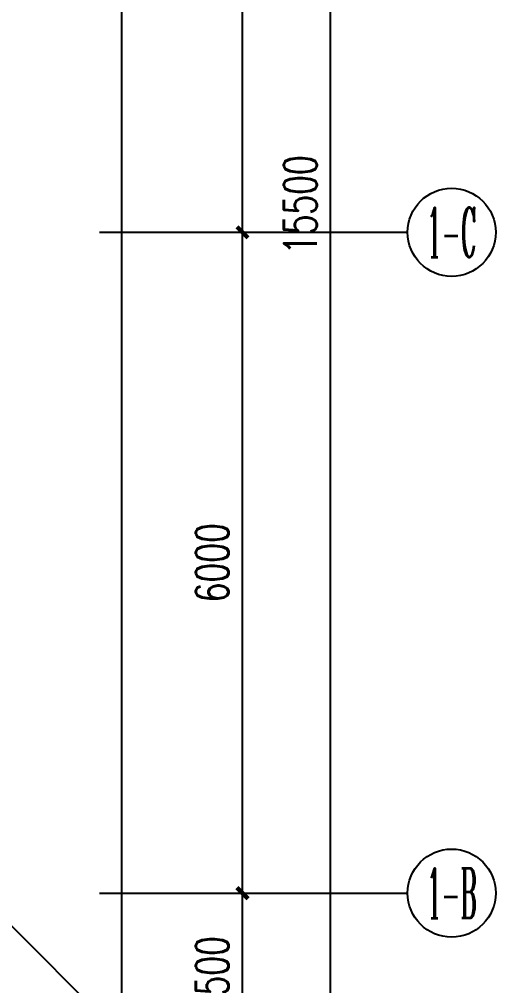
# Model space of a CAD drawing. Extents: x -6243262 to 3079315, y -2914302 to 172723.
# Drawn here: x -2005434 to -2001106, y -719242 to -710468 of the extents above; entities that cross this region are included whole.
import ezdxf
from ezdxf.enums import TextEntityAlignment as Align

# ---------------------------------------------------------------- set-up
doc = ezdxf.new("R2010")
doc.units = 0
doc.header["$LTSCALE"] = 1000
doc.layers.add('AXIS', color=3, linetype='Continuous')
doc.layers.add('AXIS_TEXT', color=7, linetype='Continuous')
doc.styles.add('_TCH_AXIS', font='COMPLEX', dxfattribs={"bigfont": 'GBCBIG'})
doc.styles.add('_TCH_DIM_T3', font='SIMPLEX', dxfattribs={"width": 0.7058823529411765, "bigfont": 'GBCBIG'})
doc.styles.add('COMPLEX', font='COMPLEX')
doc.dimstyles.new('_TCH_ARCH&&100', dxfattribs={"dimtxt": 297.5, "dimasz": 100, "dimexe": 250, "dimexo": 300, "dimgap": 126.25, "dimtad": 1, "dimdec": 0, "dimzin": 0, "dimdsep": 46, "dimtxsty": '_TCH_DIM_T3', "dimblk": 'ARCHTICK', "dimcen": 0.09, "dimclrt": 7, "dimazin": 2, "dimtfac": 1, "dimtdec": 0, "dimtix": 1, "dimtmove": 2, "dimatfit": 3, "dimfxl": 0, "dimtolj": 1, "dimtzin": 0, "dimarcsym": 0})

# ---------------------------------------------------------------- blocks, each defined once
blk = doc.blocks.new('_AXISO')
at = {"color": 0}
blk.add_circle((0, 0), 0.5, dxfattribs=at)
at = {"layer": 'AXIS_TEXT', "color": 0, "style": 'COMPLEX', "width": 1.041666666666667}
blk.add_attdef('A', text='', height=0.56, dxfattribs=at).set_placement((-0.25, -0.28), (0.25, -0.28), align=Align.FIT)
blk = doc.blocks.new('_ArchTick')
at = {"color": 0, "linetype": 'ByBlock', "const_width": 0.4}
blk.add_lwpolyline([(-0.5, -0.5), (0.5, 0.5)], dxfattribs=at)
blk = doc.blocks.new('*D76')
at = {"layer": 'AXIS', "color": 0, "lineweight": -2, "transparency": 16777216}
for p, q in [((1339095.123365386, -771452.192366922), (1341145.123365386, -771452.192366922)), ((1340895.123365386, -786952.1923669206), (1340895.123365386, -771452.192366922)), ((1339095.123365386, -786952.1923669206), (1341145.123365386, -786952.1923669206))]:
    blk.add_line(p, q, dxfattribs=at)
at = {"layer": 'Defpoints', "color": 0, "transparency": 16777216}
for p in [(1338795.123365386, -771452.192366922), (1340895.123365386, -771452.192366922), (1338795.123365386, -786952.1923669206)]:
    blk.add_point(p, dxfattribs=at)
at = {"layer": 'AXIS', "color": 0, "lineweight": -2, "transparency": 16777216, "xscale": 100, "yscale": 100, "zscale": 100}
for p, rotation in [((1340895.123365386, -771452.192366922), 90), ((1340895.123365386, -786952.1923669206), 270)]:
    blk.add_blockref('_ArchTick', p, dxfattribs=dict(at, rotation=rotation))
at = {"layer": 'AXIS', "color": 7, "transparency": 16777216, "insert": (1340620.123365387, -779202.1923669211), "char_height": 297.5, "attachment_point": 5, "rotation": 90, "style": '_TCH_DIM_T3'}
blk.add_mtext('\\A1;15500', dxfattribs=at)
blk = doc.blocks.new('*D77')
at = {"layer": 'AXIS', "color": 0, "lineweight": -2, "transparency": 16777216}
for p, q in [((1339095.123365386, -785452.1923669287), (1340345.123365386, -785452.1923669287)), ((1340095.123365386, -786952.1923669206), (1340095.123365386, -785452.1923669287)), ((1339095.123365386, -786952.1923669206), (1340345.123365386, -786952.1923669206))]:
    blk.add_line(p, q, dxfattribs=at)
at = {"layer": 'Defpoints', "color": 0, "transparency": 16777216}
for p in [(1338795.123365386, -785452.1923669287), (1340095.123365386, -785452.1923669287), (1338795.123365386, -786952.1923669206)]:
    blk.add_point(p, dxfattribs=at)
at = {"layer": 'AXIS', "color": 0, "lineweight": -2, "transparency": 16777216, "xscale": 100, "yscale": 100, "zscale": 100}
for p, rotation in [((1340095.123365386, -785452.1923669287), 90), ((1340095.123365386, -786952.1923669206), 270)]:
    blk.add_blockref('_ArchTick', p, dxfattribs=dict(at, rotation=rotation))
at = {"layer": 'AXIS', "color": 7, "transparency": 16777216, "insert": (1339820.123365387, -786202.1923669245), "char_height": 297.5, "attachment_point": 5, "rotation": 90, "style": '_TCH_DIM_T3'}
blk.add_mtext('\\A1;1500', dxfattribs=at)
blk = doc.blocks.new('*D78')
at = {"layer": 'AXIS', "color": 0, "lineweight": -2, "transparency": 16777216}
for p, q in [((1339095.123365386, -779452.1923669257), (1340345.123365386, -779452.1923669257)), ((1340095.123365386, -785452.1923669287), (1340095.123365386, -779452.1923669257)), ((1339095.123365386, -785452.1923669287), (1340345.123365386, -785452.1923669287))]:
    blk.add_line(p, q, dxfattribs=at)
at = {"layer": 'Defpoints', "color": 0, "transparency": 16777216}
for p in [(1338795.123365386, -779452.1923669257), (1340095.123365386, -779452.1923669257), (1338795.123365386, -785452.1923669287)]:
    blk.add_point(p, dxfattribs=at)
at = {"layer": 'AXIS', "color": 0, "lineweight": -2, "transparency": 16777216, "xscale": 100, "yscale": 100, "zscale": 100}
for p, rotation in [((1340095.123365386, -779452.1923669257), 90), ((1340095.123365386, -785452.1923669287), 270)]:
    blk.add_blockref('_ArchTick', p, dxfattribs=dict(at, rotation=rotation))
at = {"layer": 'AXIS', "color": 7, "transparency": 16777216, "insert": (1339820.123365387, -782452.1923669269), "char_height": 297.5, "attachment_point": 5, "rotation": 90, "style": '_TCH_DIM_T3'}
blk.add_mtext('\\A1;6000', dxfattribs=at)
blk = doc.blocks.new('*D79')
at = {"layer": 'AXIS', "color": 0, "lineweight": -2, "transparency": 16777216}
for p, q in [((1339095.123365386, -771452.192366922), (1340345.123365386, -771452.192366922)), ((1340095.123365386, -779452.1923669257), (1340095.123365386, -771452.192366922)), ((1339095.123365386, -779452.1923669257), (1340345.123365386, -779452.1923669257))]:
    blk.add_line(p, q, dxfattribs=at)
at = {"layer": 'Defpoints', "color": 0, "transparency": 16777216}
for p in [(1338795.123365386, -771452.192366922), (1340095.123365386, -771452.192366922), (1338795.123365386, -779452.1923669257)]:
    blk.add_point(p, dxfattribs=at)
at = {"layer": 'AXIS', "color": 0, "lineweight": -2, "transparency": 16777216, "xscale": 100, "yscale": 100, "zscale": 100}
for p, rotation in [((1340095.123365386, -771452.192366922), 90), ((1340095.123365386, -779452.1923669257), 270)]:
    blk.add_blockref('_ArchTick', p, dxfattribs=dict(at, rotation=rotation))
at = {"layer": 'AXIS', "color": 7, "transparency": 16777216, "insert": (1339820.123365387, -775452.1923669236), "char_height": 297.5, "attachment_point": 5, "rotation": 90, "style": '_TCH_DIM_T3'}
blk.add_mtext('\\A1;8000', dxfattribs=at)
blk = doc.blocks.new('11')
at = {"color": 8}
for points in [[(1321945.123365389, -770152.1923669206), (1338995.123365386, -770152.1923669206), (1338995.123365386, -786752.1923669208), (1322995.123365393, -786752.1923669208), (1322995.123365393, -788252.1923669158), (1317395.123365382, -788252.1923669158), (1317395.123365384, -786752.192366921), (1301995.123365391, -786752.1923669259), (1301995.123365387, -788252.1923669279), (1296395.123365382, -788252.1923669141), (1296395.123365386, -770152.1923669206), (1313445.123365391, -770152.1923669206)], [(1337795.123365386, -785552.1923669208), (1338995.123365386, -786752.1923669208)]]:
    blk.add_lwpolyline(points, dxfattribs=at)
at = {"layer": 'AXIS', "color": 8}
for p, q in [((1338795.123365386, -779452.1923669257), (1341595.123365386, -779452.1923669257)), ((1338795.123365386, -785452.1923669284), (1341595.123365386, -785452.1923669284))]:
    blk.add_line(p, q, dxfattribs=at)
ref = blk.add_blockref('_AXISO', (1341995.123365386, -779452.1923669257), dxfattribs=dict(at, xscale=800, yscale=800, zscale=800))
ref.add_attrib('A', '1-C', dxfattribs={"layer": 'AXIS_TEXT', "color": 8, "height": 452.5483399593904, "style": '_TCH_AXIS', "width": 0.3749999999998704}).set_placement((1341768.849195407, -779678.4665369054), (1342221.397535366, -779678.4665369054), align=Align.FIT)
ref = blk.add_blockref('_AXISO', (1341995.123365386, -785452.1923669284), dxfattribs=dict(at, xscale=800, yscale=800, zscale=800))
ref.add_attrib('A', '1-B', dxfattribs={"layer": 'AXIS_TEXT', "color": 8, "height": 452.5483399593904, "style": '_TCH_AXIS', "width": 0.3620689655171164}).set_placement((1341768.849195407, -785678.4665369082), (1342221.397535366, -785678.4665369082), align=Align.FIT)
for p1, p2, distance, picture, middle in [((1338795.123365386, -786952.1923669206), (1338795.123365386, -771452.192366922), -2100, '*D76', (1340620.123365387, -779202.1923669211)), ((1338795.123365386, -779452.1923669257), (1338795.123365386, -771452.192366922), -1300, '*D79', (1339820.123365387, -775452.1923669236)), ((1338795.123365386, -785452.1923669287), (1338795.123365386, -779452.1923669257), -1300, '*D78', (1339820.123365387, -782452.1923669269)), ((1338795.123365386, -786952.1923669206), (1338795.123365386, -785452.1923669287), -1300, '*D77', (1339820.123365387, -786202.1923669245))]:
    dim = blk.add_aligned_dim(p1=p1, p2=p2, distance=distance, dimstyle='_TCH_ARCH&&100', dxfattribs=at)
    dim.commit()
    dim.dimension.update_dxf_attribs({"geometry": picture, "text_midpoint": middle})

msp = doc.modelspace()

# ---------------------------------------------------------------- block references
msp.add_blockref('11', (-3343501.024608583, 67050.62159171794))

doc.saveas('drawing.dxf')
